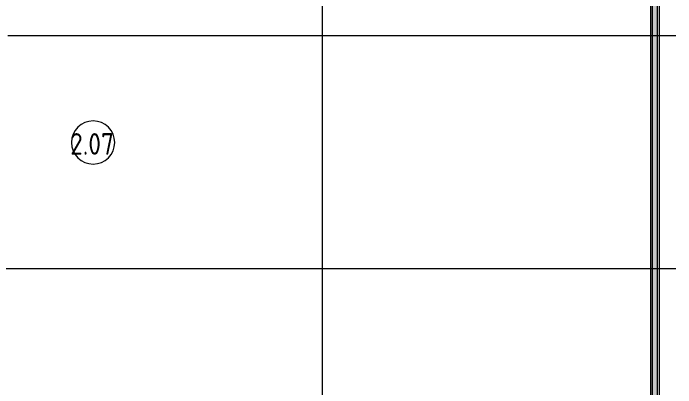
# Model space of a CAD drawing. Header units: millimetres. Extents: x -6228 to 201956, y -8553 to 30426.
# Drawn here: x 174032 to 181702, y 6418 to 10757 of the extents above; entities that cross this region are included whole.
import ezdxf

# ---------------------------------------------------------------- set-up
doc = ezdxf.new("R2010")
doc.units = ezdxf.units.MM
doc.linetypes.add('Осевая', pattern=[15875, 3175, -2381.25, 7937.5, -2381.25])
for name, color, linetype, lineweight in [('A-AREA-IDEN', 7, 'Continuous', 9), ('A-DETL-GENF', 7, 'Continuous', 9), ('A-WALL-4', 7, 'Continuous', 13), ('I-WALL-5', 7, 'Continuous', 9), ('Оси', 7, 'Continuous', 9), ('Оси-2', 7, 'Осевая', 9)]:
    doc.layers.add(name, color=color, linetype=linetype, lineweight=lineweight)
doc.layers.add('I-WALL-7', color=9, linetype='Continuous', lineweight=9, true_color=0x808080)
doc.styles.add('GOST Common', font='GOST_Common.ttf', dxfattribs={"width": 0.9, "height": 250})

# ---------------------------------------------------------------- blocks, each defined once
blk = doc.blocks.new('DET_L_Линия разрыва - М100-30654842-План зашивки приборов отопления в осях 1 этажа 12-23')
at = {"layer": 'A-DETL-GENF'}
blk.add_line((11739.9, 0), (0, 0), dxfattribs=at)
blk = doc.blocks.new('Марка_Помещения - Номер-25198446-План зашивки приборов отопления в осях 1 этажа 12-23')
at = {"layer": 'A-AREA-IDEN'}
for start, end in [(360, 180), (180, 360)]:
    blk.add_arc((0, 0), 2.5, start, end, dxfattribs=at)

msp = doc.modelspace()

# ---------------------------------------------------------------- hatches: boundary and pattern name
at = {"layer": 'I-WALL-5'}
h = msp.add_hatch(dxfattribs=at)
h.set_pattern_fill('FP_157', color=256, style=0, pattern_type=2)
h.set_pattern_definition([(45, (96951.9, 0), (-57.02463, 57.02463), []), (45, (97008.92, 0), (-57.02463, 57.02463), [100.806, -20.161, 3.353, -16.808])])
h.paths.add_polyline_path([(181487.6, 4050), (181487.6, 10900), (181431.9, 10900), (181431.9, 4050)])
h.paths.add_polyline_path([(181487.6, 11550), (181487.6, 15040.9), (181431.9, 15068.7), (181431.9, 11550)])
at = {"layer": 'I-WALL-7'}
h = msp.add_hatch(dxfattribs=at)
h.set_pattern_fill('FP_186', color=256, style=0, pattern_type=2)
h.set_pattern_definition([(0, (96951.896, 0), (121.92, 30.48), [10.058, -81.382, 10.058, -81.382, -487.68]), (0, (96951.896, 0), (121.92, 30.48), [-182.88, 10.058, -172.822, 10.058, -81.382, -213.36]), (0, (96951.896, 0), (121.92, 30.48), [-457.2, 10.058, -50.902, 10.058, -142.342]), (120, (96997.616, 15.24), (-87.356454, 90.345817), [10.058, -81.382, 10.058, -81.382, -487.68]), (120, (96997.616, 15.24), (-87.356454, 90.345817), [-182.88, 10.058, -172.822, 10.058, -81.382, -213.36]), (120, (96997.616, 15.24), (-87.356454, 90.345817), [-457.2, 10.058, -50.902, 10.058, -142.342]), (240, (97012.856, 76.2), (-34.563546, -120.825817), [10.058, -81.382, 10.058, -81.382, -487.68]), (240, (97012.856, 76.2), (-34.563546, -120.825817), [-182.88, 10.058, -172.822, 10.058, -81.382, -213.36]), (240, (97012.856, 76.2), (-34.563546, -120.825817), [-457.2, 10.058, -50.902, 10.058, -142.342])])
h.paths.add_polyline_path([(181411.9, 4140), (181431.9, 4140), (181431.9, 10900), (181411.9, 10900), (181411.9, 4141)])

# ---------------------------------------------------------------- linework, layer by layer
at = {"layer": 'A-WALL-4'}
for p, q in [((181431.9, 4100), (181431.9, 10900)), ((181411.9, 4140), (181411.9, 10880))]:
    msp.add_line(p, q, dxfattribs=at)
at = {"layer": 'I-WALL-5'}
msp.add_line((181410.9, 10879), (181410.9, 4141), dxfattribs=at)
at = {"layer": 'Оси'}
for p, q in [((179201.9, 10500), (181701.9, 10500)), ((179201.9, 7800), (181701.9, 7800))]:
    msp.add_line(p, q, dxfattribs=at)
at = {"layer": 'Оси-2'}
for p, q in [((177611.9, 593.7), (177611.9, 24890.1)), ((181511.9, 593.7), (181511.9, 19415.1)), ((136664.4, 10500), (179201.9, 10500)), ((135394.4, 7800), (179201.9, 7800))]:
    msp.add_line(p, q, dxfattribs=at)

# ---------------------------------------------------------------- block references
at = {"layer": 'A-AREA-IDEN', "xscale": 99.99999999999993, "yscale": 99.99999999999993, "zscale": 99.99999999999993}
msp.add_blockref('Марка_Помещения - Номер-25198446-План зашивки приборов отопления в осях 1 этажа 12-23', (174956.5, 9259.9), dxfattribs=at)
at = {"layer": 'A-DETL-GENF', "rotation": 90.00000000000031}
msp.add_blockref('DET_L_Линия разрыва - М100-30654842-План зашивки приборов отопления в осях 1 этажа 12-23', (181487.6, 3301.1), dxfattribs=at)

# ---------------------------------------------------------------- texts
at = {"layer": 'A-AREA-IDEN', "insert": (174690.8, 9368.4), "char_height": 250, "width": 663.797, "attachment_point": 1, "style": 'GOST Common'}
msp.add_mtext('2.07', dxfattribs=at)

doc.saveas('drawing.dxf')
